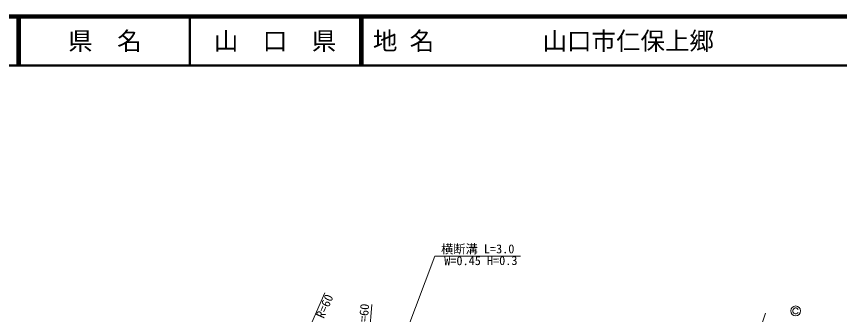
# Model space of a CAD drawing. Units: millimetres, scale not verified. Extents: x 40000 to 680000, y 20000 to 380000.
# Drawn here: x 297560 to 465686, y 319140 to 380000 of the extents above; entities that cross this region are included whole.
import ezdxf
from ezdxf.enums import TextEntityAlignment as Align

# ---------------------------------------------------------------- set-up
doc = ezdxf.new("R2010")
doc.units = ezdxf.units.MM
doc.header["$LTSCALE"] = 1000
for name, color, linetype, lineweight in [('M-BMK-SRVR', 3, 'Continuous', 13), ('M-STR-HTXT', 7, 'Continuous', 13), ('M-STR-STRC', 7, 'Continuous', 13), ('M-TTL', 2, 'Continuous', 140), ('M-TTL-LINE', 7, 'Continuous', 50)]:
    doc.layers.add(name, color=color, linetype=linetype, lineweight=lineweight)
doc.layers.add('M-TTL-TXT', color=7, linetype='Continuous')
doc.styles.add('ＭＳ ゴシック', font='')
doc.styles.get('ＭＳ ゴシック').set_extended_font_data('MS Gothic')

msp = doc.modelspace()

# ---------------------------------------------------------------- linework, layer by layer
at = {"layer": 'M-BMK-SRVR'}
for p, q in [((348030, 295396), (360577, 323550)), ((367444, 290078), (370176, 321218))]:
    msp.add_line(p, q, dxfattribs=at)
at = {"layer": 'M-STR-HTXT'}
for p, q in [((368181, 291757), (383041, 331044)), ((383041, 331044), (400541, 331091)), ((444794, 302075), (450554, 319386))]:
    msp.add_line(p, q, dxfattribs=at)
at = {"layer": 'M-STR-STRC'}
for p, q in [((456222, 320186), (456172, 319986)), ((456172, 319986), (456172, 319786)), ((456172, 319786), (456222, 319586)), ((456322, 320336), (456222, 320186)), ((456222, 319586), (456322, 319436)), ((456472, 320436), (456322, 320336)), ((456622, 320486), (456472, 320436)), ((456822, 320486), (456622, 320486)), ((456972, 320436), (456822, 320486)), ((457122, 320336), (456972, 320436)), ((457222, 320186), (457122, 320336)), ((457122, 319436), (457222, 319586)), ((456322, 319436), (456472, 319336)), ((456472, 319336), (456622, 319286)), ((456622, 319286), (456822, 319286)), ((456822, 319286), (456972, 319336)), ((456972, 319336), (457122, 319436))]:
    msp.add_line(p, q, dxfattribs=at)
msp.add_circle((456722, 319886), 1000, dxfattribs=at)
at = {"layer": 'M-TTL'}
msp.add_line((680000, 380000), (40000, 380000), dxfattribs=at)
at = {"layer": 'M-TTL-LINE'}
for p, q in [((297750, 380000), (297750, 370000)), ((298250, 380000), (298250, 370000)), ((333000, 380000), (333000, 370000)), ((367750, 380000), (367750, 370000)), ((368250, 380000), (368250, 370000)), ((40000, 370000), (680000, 370000))]:
    msp.add_line(p, q, dxfattribs=at)

# ---------------------------------------------------------------- texts
at = {"layer": 'M-BMK-SRVR', "style": 'ＭＳ ゴシック'}
for rotation, p in [(65.981, (362860, 322533)), (84.986, (370176, 321218))]:
    msp.add_text('R=60', height=1833, rotation=rotation, dxfattribs=at).set_placement(p, align=Align.BOTTOM_RIGHT)
at = {"layer": 'M-STR-HTXT', "style": 'ＭＳ ゴシック'}
msp.add_text('横断溝 L=3.0', height=1833, rotation=0.154, dxfattribs=at).set_placement((384291, 331048), align=Align.BOTTOM_LEFT)
msp.add_text('W=0.45 H=0.3', height=1833, rotation=0.154, dxfattribs=at).set_placement((392416, 331069), align=Align.TOP_CENTER)
at = {"layer": 'M-TTL-TXT', "style": 'ＭＳ ゴシック'}
for s, p in [('県\u3000名', (315625, 375000)), ('山\u3000口\u3000県', (350375, 375000))]:
    msp.add_text(s, height=3666, dxfattribs=at).set_placement(p, align=Align.MIDDLE_CENTER)
for s, p in [('地 名', (370380, 375000)), ('山口市仁保上郷', (405024, 375000))]:
    msp.add_text(s, height=3666, dxfattribs=at).set_placement(p, align=Align.MIDDLE_LEFT)

doc.saveas('drawing.dxf')
